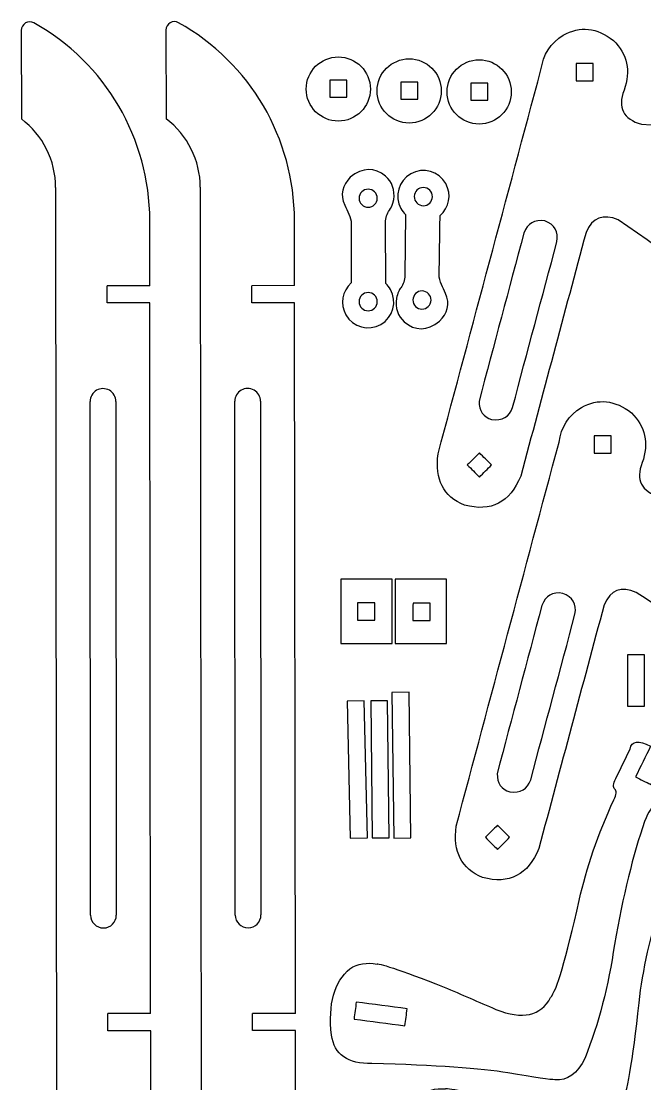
# Model space of a CAD drawing. Extents: x -114 to 347, y -110 to 199.
# Drawn here: x 121.2 to 234.4, y 4.3 to 197.2 of the extents above; entities that cross this region are included whole.
import ezdxf

# ---------------------------------------------------------------- set-up
doc = ezdxf.new("R2010")
doc.units = 0
doc.header["$MEASUREMENT"] = 0
doc.layers.get('0').update_dxf_attribs({"linetype": 'CONTINUOUS'})

msp = doc.modelspace()

# ---------------------------------------------------------------- linework, layer by layer
at = {"color": 1}
for points in [[(177.2257, 183.4314), (180.3367, 183.4314), (180.3367, 186.5424), (177.2257, 186.5424), (177.2257, 183.4314)], [(190.1056, 183.0878), (193.2166, 183.0878), (193.2166, 186.1988), (190.1056, 186.1988), (190.1056, 183.0878)], [(202.8226, 182.9071), (205.9336, 182.9071), (205.9336, 186.0181), (202.8226, 186.0181), (202.8226, 182.9071)], [(179.1964, 84.234), (188.527, 84.234), (188.527, 95.8974), (179.1964, 95.8974), (179.1964, 84.234)], [(189.068, 84.2212), (198.3986, 84.2212), (198.3986, 95.8846), (189.068, 95.8846), (189.068, 84.2212)], [(231.2847, 72.8399), (234.3947, 72.8399), (234.3947, 82.1709), (231.2847, 82.1709), (231.2847, 72.8399)]]:
    msp.add_lwpolyline(points, close=True, dxfattribs=at)
for centre in [(184.1927, 165.0952), (184.1927, 146.3052)]:
    msp.add_ellipse(centre, major_axis=(0, 1.65), ratio=1, start_param=0, end_param=6.28318, dxfattribs=at)
for points, knots in [([(123.4787, 196.9438), (122.9969, 197.2142), (122.4079, 197.2086), (121.9313, 196.9292), (121.9313, 196.9292), (121.4547, 196.6498), (121.1621, 196.1384), (121.1627, 195.586)], [0, 0, 0, 0, 0.5, 0.5, 0.5, 0.5, 1, 1, 1, 1]), ([(149.7632, 196.9713), (149.2814, 197.2416), (148.6923, 197.236), (148.2158, 196.9566), (148.2158, 196.9566), (147.7392, 196.6772), (147.4466, 196.1659), (147.4472, 195.6134)], [0, 0, 0, 0, 0.5, 0.5, 0.5, 0.5, 1, 1, 1, 1]), ([(305.4818, 173.5187), (304.1892, 173.6092), (302.8963, 173.6996), (301.6036, 173.7899), (301.6036, 173.7899), (301.5312, 172.7557), (301.4589, 171.7215), (301.3865, 170.6872), (301.3865, 170.6872), (297.5082, 170.9584), (293.6299, 171.2296), (289.7515, 171.5008), (289.7515, 171.5008), (289.8238, 172.535), (289.8962, 173.5692), (289.9686, 174.6035), (289.9686, 174.6035), (271.2561, 175.912), (252.5436, 177.2205), (233.8311, 178.529), (233.8311, 178.529), (230.5217, 179.4928), (229.4754, 181.5507), (230.6924, 184.7027), (230.6924, 184.7027), (231.9293, 188.2405), (231.2815, 191.2622), (228.7489, 193.7678), (228.7489, 193.7678), (225.7399, 196.0881), (222.7034, 196.4116), (219.6394, 194.7382), (219.6394, 194.7382), (217.3333, 193.2913), (215.9813, 191.1783), (215.5832, 188.3994), (215.5832, 188.3994), (209.3549, 165.1549), (203.1266, 141.9104), (196.8982, 118.6659), (196.8982, 118.6659), (196.2682, 114.0173), (197.8657, 110.9181), (201.6907, 109.3683), (201.6907, 109.3683), (206.5322, 108.0464), (209.9418, 109.8039), (211.9194, 114.641), (211.9194, 114.641), (215.8697, 129.3839), (219.8201, 144.1268), (223.7705, 158.8698), (223.7705, 158.8698), (224.9465, 161.5966), (226.8911, 162.3563), (229.6043, 161.1491), (229.6043, 161.1491), (248.8341, 148.7572), (262.4664, 131.8517), (270.5012, 110.4329), (270.5012, 110.4329), (292.532, 110.4329), (314.5628, 110.4329), (336.5936, 110.4329), (336.5936, 110.4329), (341.5026, 111.0785), (343.4003, 113.9877), (342.2867, 119.1604), (342.2867, 119.1604), (330.0184, 135.6428), (317.7501, 152.1252), (305.4818, 168.6076), (305.4818, 168.6076), (305.4818, 170.2446), (305.4818, 171.8816), (305.4818, 173.5187)], [0, 0, 0, 0, 0.05263158, 0.05263158, 0.05263158, 0.05263158, 0.10526316, 0.10526316, 0.10526316, 0.10526316, 0.15789474, 0.15789474, 0.15789474, 0.15789474, 0.21052632, 0.21052632, 0.21052632, 0.21052632, 0.26315789, 0.26315789, 0.26315789, 0.26315789, 0.31578947, 0.31578947, 0.31578947, 0.31578947, 0.36842105, 0.36842105, 0.36842105, 0.36842105, 0.42105263, 0.42105263, 0.42105263, 0.42105263, 0.47368421, 0.47368421, 0.47368421, 0.47368421, 0.52631579, 0.52631579, 0.52631579, 0.52631579, 0.57894737, 0.57894737, 0.57894737, 0.57894737, 0.63157895, 0.63157895, 0.63157895, 0.63157895, 0.68421053, 0.68421053, 0.68421053, 0.68421053, 0.73684211, 0.73684211, 0.73684211, 0.73684211, 0.78947368, 0.78947368, 0.78947368, 0.78947368, 0.84210526, 0.84210526, 0.84210526, 0.84210526, 0.89473684, 0.89473684, 0.89473684, 0.89473684, 0.94736842, 0.94736842, 0.94736842, 0.94736842, 1, 1, 1, 1]), ([(184.598, 184.9304), (184.598, 188.1512), (181.9871, 190.7621), (178.7663, 190.7621), (178.7663, 190.7621), (175.5455, 190.7621), (172.9347, 188.1512), (172.9347, 184.9304), (172.9347, 184.9304), (172.9347, 181.7096), (175.5455, 179.0988), (178.7663, 179.0988), (178.7663, 179.0988), (181.987, 179.0987), (184.598, 181.7096), (184.598, 184.9304)], [0, 0, 0, 0, 0.25, 0.25, 0.25, 0.25, 0.5, 0.5, 0.5, 0.5, 0.75, 0.75, 0.75, 0.75, 1, 1, 1, 1]), ([(197.4779, 184.5868), (197.4779, 187.8076), (194.867, 190.4185), (191.6462, 190.4185), (191.6462, 190.4185), (188.4254, 190.4185), (185.8146, 187.8076), (185.8146, 184.5868), (185.8146, 184.5868), (185.8146, 181.366), (188.4254, 178.7552), (191.6462, 178.7552), (191.6462, 178.7552), (194.8669, 178.7551), (197.4779, 181.366), (197.4779, 184.5868)], [0, 0, 0, 0, 0.25, 0.25, 0.25, 0.25, 0.5, 0.5, 0.5, 0.5, 0.75, 0.75, 0.75, 0.75, 1, 1, 1, 1]), ([(210.1949, 184.4061), (210.1949, 187.6269), (207.584, 190.2378), (204.3632, 190.2378), (204.3632, 190.2378), (201.1424, 190.2378), (198.5316, 187.6269), (198.5316, 184.4061), (198.5316, 184.4061), (198.5316, 181.1853), (201.1424, 178.5745), (204.3632, 178.5745), (204.3632, 178.5745), (207.5839, 178.5744), (210.1949, 181.1853), (210.1949, 184.4061)], [0, 0, 0, 0, 0.25, 0.25, 0.25, 0.25, 0.5, 0.5, 0.5, 0.5, 0.75, 0.75, 0.75, 0.75, 1, 1, 1, 1]), ([(221.9721, 189.5595), (223.0088, 189.5595), (224.0455, 189.5595), (225.0823, 189.5595), (225.0823, 189.5595), (225.0823, 188.5228), (225.0823, 187.486), (225.0823, 186.4492), (225.0823, 186.4492), (224.0456, 186.4492), (223.0089, 186.4492), (221.9721, 186.4492), (221.9721, 186.4492), (221.9721, 187.4859), (221.9721, 188.5227), (221.9721, 189.5595)], [0, 0, 0, 0, 0.25, 0.25, 0.25, 0.25, 0.5, 0.5, 0.5, 0.5, 0.75, 0.75, 0.75, 0.75, 1, 1, 1, 1]), ([(186.5116, 142.183), (184.2807, 140.9014), (181.432, 141.671), (180.1504, 143.9019), (180.1504, 143.9019), (179.0285, 145.8548), (179.4789, 148.2809), (181.105, 149.7151), (181.105, 149.7151), (181.105, 149.7151), (181.105, 149.7152), (181.1049, 149.7153), (181.1049, 149.7153), (181.1127, 153.3027), (181.1204, 156.8901), (181.1282, 160.4777), (181.1282, 160.4777), (181.1343, 161.6661), (180.4003, 162.7697), (179.9392, 163.8451), (179.9392, 163.8451), (179.0197, 165.7186), (179.5947, 167.4876), (180.9391, 168.9198), (180.9391, 168.9198), (183.2259, 170.6937), (185.3664, 170.7568), (187.3604, 169.1088), (187.3604, 169.1088), (188.5599, 168.03), (189.0557, 166.608), (188.8482, 164.8429), (188.8482, 164.8429), (188.619, 163.9034), (188.3565, 163.2697), (188.0609, 162.9416), (188.0609, 162.9416), (187.5937, 162.2702), (187.3563, 161.5255), (187.3492, 160.7078), (187.3492, 160.7078), (187.3492, 160.7078), (187.3756, 149.6249), (187.3756, 149.6249), (187.3756, 149.6249), (187.7048, 149.3166), (187.9946, 148.9554), (188.2309, 148.544), (188.2309, 148.544), (189.5125, 146.3131), (188.7425, 143.4646), (186.5116, 142.183)], [0, 0, 0, 0, 0.07692308, 0.07692308, 0.07692308, 0.07692308, 0.15384615, 0.15384615, 0.15384615, 0.15384615, 0.23076923, 0.23076923, 0.23076923, 0.23076923, 0.30769231, 0.30769231, 0.30769231, 0.30769231, 0.38461538, 0.38461538, 0.38461538, 0.38461538, 0.46153846, 0.46153846, 0.46153846, 0.46153846, 0.53846154, 0.53846154, 0.53846154, 0.53846154, 0.61538462, 0.61538462, 0.61538462, 0.61538462, 0.69230769, 0.69230769, 0.69230769, 0.69230769, 0.76923077, 0.76923077, 0.76923077, 0.76923077, 0.84615385, 0.84615385, 0.84615385, 0.84615385, 0.92307692, 0.92307692, 0.92307692, 0.92307692, 1, 1, 1, 1]), ([(191.9508, 169.5455), (194.1982, 170.7981), (197.0366, 169.9915), (198.2892, 167.7442), (198.2892, 167.7442), (199.3856, 165.7769), (198.9038, 163.3569), (197.2592, 161.9439), (197.2592, 161.9439), (197.2592, 161.9438), (197.2592, 161.9437), (197.2592, 161.9437), (197.2592, 161.9437), (197.205, 158.3567), (197.1507, 154.7696), (197.0963, 151.1825), (197.0963, 151.1825), (197.0748, 149.9943), (197.7944, 148.8812), (198.2415, 147.7999), (198.2415, 147.7999), (199.1366, 145.9147), (198.5387, 144.1532), (197.1758, 142.7386), (197.1758, 142.7386), (194.8662, 140.9945), (192.7251, 140.9592), (190.7526, 142.633), (190.7526, 142.633), (189.5673, 143.7272), (189.0899, 145.1556), (189.3203, 146.9179), (189.3203, 146.9179), (189.5617, 147.8542), (189.8324, 148.4845), (190.1323, 148.8088), (190.1323, 148.8088), (190.6081, 149.4741), (190.8551, 150.2156), (190.8729, 151.0331), (190.8729, 151.0331), (190.8729, 151.0331), (190.9903, 162.1154), (190.9903, 162.1154), (190.9903, 162.1154), (190.6651, 162.428), (190.38, 162.793), (190.1491, 163.2073), (190.1491, 163.2073), (188.8965, 165.4547), (189.7034, 168.293), (191.9508, 169.5455)], [0, 0, 0, 0, 0.07692308, 0.07692308, 0.07692308, 0.07692308, 0.15384615, 0.15384615, 0.15384615, 0.15384615, 0.23076923, 0.23076923, 0.23076923, 0.23076923, 0.30769231, 0.30769231, 0.30769231, 0.30769231, 0.38461538, 0.38461538, 0.38461538, 0.38461538, 0.46153846, 0.46153846, 0.46153846, 0.46153846, 0.53846154, 0.53846154, 0.53846154, 0.53846154, 0.61538462, 0.61538462, 0.61538462, 0.61538462, 0.69230769, 0.69230769, 0.69230769, 0.69230769, 0.76923077, 0.76923077, 0.76923077, 0.76923077, 0.84615385, 0.84615385, 0.84615385, 0.84615385, 0.92307692, 0.92307692, 0.92307692, 0.92307692, 1, 1, 1, 1]), ([(194.1946, 163.7438), (193.2836, 163.7556), (192.5544, 164.5039), (192.5662, 165.4149), (192.5662, 165.4149), (192.578, 166.3259), (193.3264, 167.0551), (194.2374, 167.0433), (194.2374, 167.0433), (195.1485, 167.0315), (195.8776, 166.2832), (195.8658, 165.3721), (195.8658, 165.3721), (195.854, 164.4611), (195.1056, 163.732), (194.1946, 163.7438)], [0, 0, 0, 0, 0.25, 0.25, 0.25, 0.25, 0.5, 0.5, 0.5, 0.5, 0.75, 0.75, 0.75, 0.75, 1, 1, 1, 1]), ([(218.4816, 157.1568), (215.7982, 147.1428), (213.1149, 137.1287), (210.4317, 127.1145), (210.4317, 127.1145), (209.8435, 125.3732), (208.5737, 124.6401), (206.6224, 124.9151), (206.6224, 124.9151), (205.1156, 125.3611), (204.3524, 126.4671), (204.333, 128.2329), (204.333, 128.2329), (207.0463, 138.4109), (209.7596, 148.5889), (212.4731, 158.7669), (212.4731, 158.7669), (213.1357, 160.5517), (214.4054, 161.2848), (216.2824, 160.9661), (216.2824, 160.9661), (218.0672, 160.3035), (218.8002, 159.0337), (218.4816, 157.1568)], [0, 0, 0, 0, 0.16666667, 0.16666667, 0.16666667, 0.16666667, 0.33333333, 0.33333333, 0.33333333, 0.33333333, 0.5, 0.5, 0.5, 0.5, 0.66666667, 0.66666667, 0.66666667, 0.66666667, 0.83333333, 0.83333333, 0.83333333, 0.83333333, 1, 1, 1, 1]), ([(193.9508, 144.9553), (193.0398, 144.9671), (192.3106, 145.7155), (192.3224, 146.6266), (192.3224, 146.6266), (192.3342, 147.5376), (193.0825, 148.2668), (193.9935, 148.255), (193.9935, 148.255), (194.9045, 148.2431), (195.6337, 147.4947), (195.6219, 146.5837), (195.6219, 146.5837), (195.6101, 145.6726), (194.8618, 144.9434), (193.9508, 144.9553)], [0, 0, 0, 0, 0.25, 0.25, 0.25, 0.25, 0.5, 0.5, 0.5, 0.5, 0.75, 0.75, 0.75, 0.75, 1, 1, 1, 1]), ([(138.3393, 128.1874), (138.3384, 129.0208), (137.893, 129.7904), (137.1709, 130.2063), (137.1709, 130.2063), (136.4487, 130.6223), (135.5595, 130.6213), (134.8382, 130.2039), (134.8382, 130.2039), (134.1169, 129.7864), (133.6731, 129.0159), (133.674, 128.1825)], [0, 0, 0, 0, 0.33333333, 0.33333333, 0.33333333, 0.33333333, 0.66666667, 0.66666667, 0.66666667, 0.66666667, 1, 1, 1, 1]), ([(164.6239, 128.2148), (164.623, 129.0482), (164.1776, 129.8178), (163.4554, 130.2338), (163.4554, 130.2338), (162.7332, 130.6497), (161.844, 130.6488), (161.1227, 130.2313), (161.1227, 130.2313), (160.4014, 129.8139), (159.9576, 129.0433), (159.9585, 128.2099)], [0, 0, 0, 0, 0.33333333, 0.33333333, 0.33333333, 0.33333333, 0.66666667, 0.66666667, 0.66666667, 0.66666667, 1, 1, 1, 1]), ([(308.767, 105.8812), (307.4744, 105.9717), (306.1815, 106.0621), (304.8888, 106.1524), (304.8888, 106.1524), (304.8164, 105.1182), (304.7441, 104.084), (304.6717, 103.0497), (304.6717, 103.0497), (300.7934, 103.3209), (296.9151, 103.5921), (293.0367, 103.8633), (293.0367, 103.8633), (293.109, 104.8975), (293.1814, 105.9317), (293.2538, 106.966), (293.2538, 106.966), (274.5413, 108.2745), (255.8288, 109.583), (237.1163, 110.8915), (237.1163, 110.8915), (233.8069, 111.8553), (232.7606, 113.9132), (233.9776, 117.0652), (233.9776, 117.0652), (235.2145, 120.603), (234.5667, 123.6247), (232.0341, 126.1303), (232.0341, 126.1303), (229.0251, 128.4506), (225.9886, 128.7741), (222.9246, 127.1007), (222.9246, 127.1007), (220.6185, 125.6538), (219.2665, 123.5408), (218.8684, 120.7619), (218.8684, 120.7619), (212.6401, 97.5174), (206.4118, 74.2729), (200.1834, 51.0284), (200.1834, 51.0284), (199.5534, 46.3798), (201.1509, 43.2806), (204.9759, 41.7308), (204.9759, 41.7308), (209.8174, 40.4089), (213.227, 42.1664), (215.2046, 47.0035), (215.2046, 47.0035), (219.1549, 61.7464), (223.1053, 76.4893), (227.0557, 91.2323), (227.0557, 91.2323), (228.2317, 93.9591), (230.1763, 94.7188), (232.8895, 93.5116), (232.8895, 93.5116), (252.1193, 81.1197), (265.7516, 64.2142), (273.7864, 42.7954), (273.7864, 42.7954), (295.8172, 42.7954), (317.848, 42.7954), (339.8788, 42.7954), (339.8788, 42.7954), (344.7878, 43.441), (346.6855, 46.3502), (345.5719, 51.5229), (345.5719, 51.5229), (333.3036, 68.0053), (321.0353, 84.4877), (308.767, 100.9701), (308.767, 100.9701), (308.767, 102.6071), (308.767, 104.2441), (308.767, 105.8812)], [0, 0, 0, 0, 0.05263158, 0.05263158, 0.05263158, 0.05263158, 0.10526316, 0.10526316, 0.10526316, 0.10526316, 0.15789474, 0.15789474, 0.15789474, 0.15789474, 0.21052632, 0.21052632, 0.21052632, 0.21052632, 0.26315789, 0.26315789, 0.26315789, 0.26315789, 0.31578947, 0.31578947, 0.31578947, 0.31578947, 0.36842105, 0.36842105, 0.36842105, 0.36842105, 0.42105263, 0.42105263, 0.42105263, 0.42105263, 0.47368421, 0.47368421, 0.47368421, 0.47368421, 0.52631579, 0.52631579, 0.52631579, 0.52631579, 0.57894737, 0.57894737, 0.57894737, 0.57894737, 0.63157895, 0.63157895, 0.63157895, 0.63157895, 0.68421053, 0.68421053, 0.68421053, 0.68421053, 0.73684211, 0.73684211, 0.73684211, 0.73684211, 0.78947368, 0.78947368, 0.78947368, 0.78947368, 0.84210526, 0.84210526, 0.84210526, 0.84210526, 0.89473684, 0.89473684, 0.89473684, 0.89473684, 0.94736842, 0.94736842, 0.94736842, 0.94736842, 1, 1, 1, 1]), ([(225.2573, 121.922), (226.294, 121.922), (227.3307, 121.922), (228.3675, 121.922), (228.3675, 121.922), (228.3675, 120.8853), (228.3675, 119.8485), (228.3675, 118.8117), (228.3675, 118.8117), (227.3308, 118.8117), (226.2941, 118.8117), (225.2573, 118.8117), (225.2573, 118.8117), (225.2573, 119.8484), (225.2573, 120.8852), (225.2573, 121.922)], [0, 0, 0, 0, 0.25, 0.25, 0.25, 0.25, 0.5, 0.5, 0.5, 0.5, 0.75, 0.75, 0.75, 0.75, 1, 1, 1, 1]), ([(202.2095, 116.6534), (202.9425, 117.3864), (203.6756, 118.1195), (204.4087, 118.8527), (204.4087, 118.8527), (205.1418, 118.1196), (205.8749, 117.3865), (206.6081, 116.6534), (206.6081, 116.6534), (205.875, 115.9204), (205.1419, 115.1874), (204.4087, 114.4542), (204.4087, 114.4542), (203.6757, 115.1872), (202.9426, 115.9203), (202.2095, 116.6534)], [0, 0, 0, 0, 0.25, 0.25, 0.25, 0.25, 0.5, 0.5, 0.5, 0.5, 0.75, 0.75, 0.75, 0.75, 1, 1, 1, 1]), ([(221.7668, 89.5193), (219.0834, 79.5053), (216.4001, 69.4912), (213.7169, 59.477), (213.7169, 59.477), (213.1287, 57.7357), (211.8589, 57.0026), (209.9076, 57.2776), (209.9076, 57.2776), (208.4008, 57.7236), (207.6376, 58.8296), (207.6182, 60.5954), (207.6182, 60.5954), (210.3315, 70.7734), (213.0448, 80.9514), (215.7583, 91.1294), (215.7583, 91.1294), (216.4209, 92.9142), (217.6906, 93.6473), (219.5676, 93.3286), (219.5676, 93.3286), (221.3524, 92.666), (222.0854, 91.3962), (221.7668, 89.5193)], [0, 0, 0, 0, 0.16666667, 0.16666667, 0.16666667, 0.16666667, 0.33333333, 0.33333333, 0.33333333, 0.33333333, 0.5, 0.5, 0.5, 0.5, 0.66666667, 0.66666667, 0.66666667, 0.66666667, 0.83333333, 0.83333333, 0.83333333, 0.83333333, 1, 1, 1, 1]), ([(185.3796, 91.5834), (185.378, 90.5483), (185.3764, 89.5132), (185.3748, 88.4782), (185.3748, 88.4782), (184.3398, 88.4799), (183.3048, 88.4815), (182.2697, 88.4831), (182.2697, 88.4831), (182.2713, 89.518), (182.2729, 90.5531), (182.2745, 91.5881), (182.2745, 91.5881), (183.3095, 91.5866), (184.3445, 91.585), (185.3796, 91.5834)], [0, 0, 0, 0, 0.25, 0.25, 0.25, 0.25, 0.5, 0.5, 0.5, 0.5, 0.75, 0.75, 0.75, 0.75, 1, 1, 1, 1]), ([(195.4438, 91.5271), (195.4422, 90.492), (195.4406, 89.4569), (195.439, 88.4219), (195.439, 88.4219), (194.4038, 88.4236), (193.3687, 88.4252), (192.3335, 88.4268), (192.3335, 88.4268), (192.3351, 89.4617), (192.3367, 90.4968), (192.3383, 91.5318), (192.3383, 91.5318), (193.3734, 91.5303), (194.4086, 91.5287), (195.4438, 91.5271)], [0, 0, 0, 0, 0.25, 0.25, 0.25, 0.25, 0.5, 0.5, 0.5, 0.5, 0.75, 0.75, 0.75, 0.75, 1, 1, 1, 1]), ([(188.5144, 75.315), (188.5144, 75.315), (191.6132, 75.3523), (191.6132, 75.3523), (191.6132, 75.3523), (191.6132, 75.3523), (191.931, 48.9152), (191.931, 48.9152), (191.931, 48.9152), (191.931, 48.9152), (188.8323, 48.878), (188.8323, 48.878), (188.8323, 48.878), (188.8323, 48.878), (188.5144, 75.315), (188.5144, 75.315)], [0, 0, 0, 0, 0.25, 0.25, 0.25, 0.25, 0.5, 0.5, 0.5, 0.5, 0.75, 0.75, 0.75, 0.75, 1, 1, 1, 1]), ([(180.9374, 48.8421), (180.9374, 48.8421), (180.3842, 73.7177), (180.3842, 73.7177), (180.3842, 73.7177), (180.3842, 73.7177), (183.4894, 73.7868), (183.4894, 73.7868), (183.4894, 73.7868), (183.4894, 73.7868), (184.0426, 48.9112), (184.0426, 48.9112), (184.0426, 48.9112), (184.0426, 48.9112), (180.9374, 48.8421), (180.9374, 48.8421)], [0, 0, 0, 0, 0.25, 0.25, 0.25, 0.25, 0.5, 0.5, 0.5, 0.5, 0.75, 0.75, 0.75, 0.75, 1, 1, 1, 1]), ([(184.9396, 48.9181), (184.9396, 48.9181), (184.6675, 73.7984), (184.6675, 73.7984), (184.6675, 73.7984), (184.6675, 73.7984), (187.7294, 73.832), (187.7294, 73.832), (187.7294, 73.832), (187.7294, 73.832), (188.0016, 48.9517), (188.0016, 48.9517), (188.0016, 48.9517), (188.0016, 48.9517), (184.9396, 48.9181), (184.9396, 48.9181)], [0, 0, 0, 0, 0.25, 0.25, 0.25, 0.25, 0.5, 0.5, 0.5, 0.5, 0.75, 0.75, 0.75, 0.75, 1, 1, 1, 1]), ([(207.3898, 17.7599), (204.2622, 19.1148), (201.1346, 20.4698), (198.0069, 21.8248), (198.0069, 21.8248), (189.7977, 24.9726), (185.7331, 26.3546), (185.813, 25.9703), (185.813, 25.9703), (183.9616, 26.3473), (182.314, 26.0719), (180.8705, 25.144), (180.8705, 25.144), (178.0215, 22.7426), (176.9066, 18.7254), (177.5257, 13.0921), (177.5257, 13.0921), (178.0481, 9.5288), (180.4949, 7.8173), (184.8657, 7.9575), (184.8657, 7.9575), (196.5073, 7.6189), (204.7453, 7.0465), (209.5796, 6.2402), (209.5796, 6.2402), (214.5703, 5.3893), (217.4052, 4.9717), (218.0841, 4.9872), (218.0841, 4.9872), (220.4004, 4.753), (222.2364, 6.0682), (223.5921, 8.9328), (223.5921, 8.9328), (226.0803, 15.1483), (227.8597, 22.0295), (228.9299, 29.5764), (228.9299, 29.5764), (230.5023, 38.4579), (232.3333, 45.8976), (234.4229, 51.8952), (234.4229, 51.8952), (235.1648, 53.8455), (235.7435, 54.6415), (236.1588, 54.2827), (236.1588, 54.2827), (236.5962, 54.1904), (237.0756, 54.6604), (237.5966, 55.693), (237.5966, 55.693), (238.5328, 57.6034), (239.469, 59.5139), (240.4052, 61.4245), (240.4052, 61.4245), (240.8017, 62.7862), (240.0989, 63.7079), (238.2967, 64.1896), (238.2967, 64.1896), (237.3841, 62.3277), (236.4717, 60.4658), (235.5593, 58.6037), (235.5593, 58.6037), (234.6284, 59.0599), (233.6974, 59.5162), (232.7664, 59.9724), (232.7664, 59.9724), (233.6787, 61.8343), (234.5912, 63.6963), (235.5037, 65.5582), (235.5037, 65.5582), (233.2985, 66.7455), (232.0581, 66.5704), (231.7827, 65.033), (231.7827, 65.033), (230.9141, 63.2603), (230.0453, 61.4877), (229.1765, 59.715), (229.1765, 59.715), (228.715, 58.7389), (228.6577, 58.088), (229.0049, 57.7625), (229.0049, 57.7625), (229.3493, 57.416), (229.2953, 56.7743), (228.8426, 55.8375), (228.8426, 55.8375), (225.9503, 49.53), (223.8424, 43.4383), (222.5188, 37.5622), (222.5188, 37.5622), (220.1303, 26.8876), (218.4033, 21.0098), (217.3376, 19.9288), (217.3376, 19.9288), (215.5703, 16.5528), (212.2545, 15.8298), (207.3898, 17.7599)], [0, 0, 0, 0, 0.04166667, 0.04166667, 0.04166667, 0.04166667, 0.08333333, 0.08333333, 0.08333333, 0.08333333, 0.125, 0.125, 0.125, 0.125, 0.16666667, 0.16666667, 0.16666667, 0.16666667, 0.20833333, 0.20833333, 0.20833333, 0.20833333, 0.25, 0.25, 0.25, 0.25, 0.29166667, 0.29166667, 0.29166667, 0.29166667, 0.33333333, 0.33333333, 0.33333333, 0.33333333, 0.375, 0.375, 0.375, 0.375, 0.41666667, 0.41666667, 0.41666667, 0.41666667, 0.45833333, 0.45833333, 0.45833333, 0.45833333, 0.5, 0.5, 0.5, 0.5, 0.54166667, 0.54166667, 0.54166667, 0.54166667, 0.58333333, 0.58333333, 0.58333333, 0.58333333, 0.625, 0.625, 0.625, 0.625, 0.66666667, 0.66666667, 0.66666667, 0.66666667, 0.70833333, 0.70833333, 0.70833333, 0.70833333, 0.75, 0.75, 0.75, 0.75, 0.79166667, 0.79166667, 0.79166667, 0.79166667, 0.83333333, 0.83333333, 0.83333333, 0.83333333, 0.875, 0.875, 0.875, 0.875, 0.91666667, 0.91666667, 0.91666667, 0.91666667, 0.95833333, 0.95833333, 0.95833333, 0.95833333, 1, 1, 1, 1]), ([(205.4947, 49.0159), (206.2277, 49.7489), (206.9608, 50.482), (207.6939, 51.2152), (207.6939, 51.2152), (208.427, 50.4821), (209.1601, 49.749), (209.8933, 49.0159), (209.8933, 49.0159), (209.1602, 48.2829), (208.4271, 47.5499), (207.6939, 46.8167), (207.6939, 46.8167), (206.9609, 47.5497), (206.2278, 48.2828), (205.4947, 49.0159)], [0, 0, 0, 0, 0.25, 0.25, 0.25, 0.25, 0.5, 0.5, 0.5, 0.5, 0.75, 0.75, 0.75, 0.75, 1, 1, 1, 1]), ([(220.6079, -2.4104), (217.3477, -1.416), (214.0875, -0.4216), (210.8272, 0.5729), (210.8272, 0.5729), (202.3159, 2.777), (198.1216, 3.6928), (198.2443, 3.32), (198.2443, 3.32), (196.3622, 3.4862), (194.7561, 3.0273), (193.4261, 1.9428), (193.4261, 1.9428), (190.8655, -0.7639), (190.2096, -4.8811), (191.4586, -10.409), (191.4586, -10.409), (192.3788, -13.8908), (195.0025, -15.3162), (199.3298, -14.685), (199.3298, -14.685), (210.9356, -13.7115), (219.1857, -13.3534), (224.08, -13.6106), (224.08, -13.6106), (229.1348, -13.8944), (231.9986, -13.9904), (232.6715, -13.8986), (232.6715, -13.8986), (234.9994, -13.8707), (236.6758, -12.3572), (237.7005, -9.3583), (237.7005, -9.3583), (239.4736, -2.9023), (240.4673, 4.1354), (240.6816, 11.7548), (240.6816, 11.7548), (241.2446, 20.7568), (242.2268, 28.3554), (243.6283, 34.55), (243.6283, 34.55), (244.146, 36.5714), (244.6315, 37.4274), (245.0845, 37.1176), (245.0845, 37.1176), (245.5296, 37.0751), (245.953, 37.5961), (246.3545, 38.6807), (246.3545, 38.6807), (247.0698, 40.6844), (247.7851, 42.6881), (248.5004, 44.6919), (248.5004, 44.6919), (248.7411, 46.0895), (247.9391, 46.9263), (246.0941, 47.2021), (246.0941, 47.2021), (245.3968, 45.2494), (244.6997, 43.2966), (244.0026, 41.3437), (244.0026, 41.3437), (243.0263, 41.6923), (242.0498, 42.0409), (241.0735, 42.3895), (241.0735, 42.3895), (241.7705, 44.3422), (242.4677, 46.2951), (243.1648, 48.2478), (243.1648, 48.2478), (240.84, 49.1794), (239.6272, 48.8659), (239.5266, 47.3072), (239.5266, 47.3072), (238.8629, 45.4481), (238.1992, 43.5889), (237.5354, 41.7297), (237.5354, 41.7297), (237.1866, 40.7079), (237.2029, 40.0547), (237.5845, 39.7703), (237.5845, 39.7703), (237.9657, 39.4648), (237.9843, 38.8211), (237.6399, 37.8393), (237.6399, 37.8393), (235.4757, 31.2465), (234.0666, 24.9562), (233.4126, 18.9685), (233.4126, 18.9685), (232.2404, 8.0929), (231.1857, 2.0581), (230.2485, 0.8641), (230.2485, 0.8641), (228.8723, -2.6894), (225.6588, -3.7809), (220.6079, -2.4104)], [0, 0, 0, 0, 0.04166667, 0.04166667, 0.04166667, 0.04166667, 0.08333333, 0.08333333, 0.08333333, 0.08333333, 0.125, 0.125, 0.125, 0.125, 0.16666667, 0.16666667, 0.16666667, 0.16666667, 0.20833333, 0.20833333, 0.20833333, 0.20833333, 0.25, 0.25, 0.25, 0.25, 0.29166667, 0.29166667, 0.29166667, 0.29166667, 0.33333333, 0.33333333, 0.33333333, 0.33333333, 0.375, 0.375, 0.375, 0.375, 0.41666667, 0.41666667, 0.41666667, 0.41666667, 0.45833333, 0.45833333, 0.45833333, 0.45833333, 0.5, 0.5, 0.5, 0.5, 0.54166667, 0.54166667, 0.54166667, 0.54166667, 0.58333333, 0.58333333, 0.58333333, 0.58333333, 0.625, 0.625, 0.625, 0.625, 0.66666667, 0.66666667, 0.66666667, 0.66666667, 0.70833333, 0.70833333, 0.70833333, 0.70833333, 0.75, 0.75, 0.75, 0.75, 0.79166667, 0.79166667, 0.79166667, 0.79166667, 0.83333333, 0.83333333, 0.83333333, 0.83333333, 0.875, 0.875, 0.875, 0.875, 0.91666667, 0.91666667, 0.91666667, 0.91666667, 0.95833333, 0.95833333, 0.95833333, 0.95833333, 1, 1, 1, 1]), ([(133.7714, 34.8756), (133.7727, 33.5874), (134.8182, 32.544), (136.1065, 32.5454), (136.1065, 32.5454), (137.3948, 32.5467), (138.4381, 33.5922), (138.4367, 34.8805)], [0, 0, 0, 0, 0.5, 0.5, 0.5, 0.5, 1, 1, 1, 1]), ([(160.0559, 34.9031), (160.0573, 33.6148), (161.1027, 32.5715), (162.391, 32.5728), (162.391, 32.5728), (163.6793, 32.5742), (164.7226, 33.6197), (164.7213, 34.9079)], [0, 0, 0, 0, 0.5, 0.5, 0.5, 0.5, 1, 1, 1, 1]), ([(182.0308, 19.0816), (185.1146, 18.6773), (188.1985, 18.273), (191.2825, 17.8687), (191.2825, 17.8687), (191.1476, 16.8408), (191.0128, 15.8129), (190.8781, 14.7849), (190.8781, 14.7849), (187.7943, 15.1892), (184.7104, 15.5934), (181.6265, 15.9977), (181.6265, 15.9977), (181.7613, 17.0256), (181.8959, 18.0536), (182.0308, 19.0816)], [0, 0, 0, 0, 0.25, 0.25, 0.25, 0.25, 0.5, 0.5, 0.5, 0.5, 0.75, 0.75, 0.75, 0.75, 1, 1, 1, 1])]:
    msp.add_open_spline(points, degree=3, knots=knots, dxfattribs=at)
for points in [[(144.5255, 161.0462), (144.5099, 175.9356), (136.4641, 189.6587), (123.4787, 196.9438)], [(170.81, 161.0736), (170.7945, 175.963), (162.7486, 189.6861), (149.7632, 196.9713)], [(121.1627, 195.586), (121.1627, 195.586), (121.1795, 179.4883), (121.1795, 179.4883)], [(147.4472, 195.6134), (147.4472, 195.6134), (147.464, 179.5157), (147.464, 179.5157)], [(127.4129, 167.0539), (127.4078, 171.9487), (125.0985, 176.5555), (121.1795, 179.4883)], [(153.6975, 167.0813), (153.6924, 171.9762), (151.3829, 176.5829), (147.464, 179.5157)], [(127.4129, 167.0539), (127.4129, 167.0539), (127.5915, -4.0087), (127.5915, -4.0087)], [(153.6975, 167.0813), (153.6975, 167.0813), (153.876, -3.9813), (153.876, -3.9813)], [(144.5379, 149.1879), (144.5379, 149.1879), (144.5255, 161.0462), (144.5255, 161.0462)], [(170.8224, 149.2153), (170.8224, 149.2153), (170.81, 161.0736), (170.81, 161.0736)], [(144.5379, 149.1879), (144.5379, 149.1879), (136.7623, 149.1798), (136.7623, 149.1798)], [(136.7655, 146.0696), (136.7655, 146.0696), (136.7623, 149.1798), (136.7623, 149.1798)], [(170.8224, 149.2153), (170.8224, 149.2153), (163.0468, 149.2072), (163.0468, 149.2072)], [(163.0501, 146.097), (163.0501, 146.097), (163.0468, 149.2072), (163.0468, 149.2072)], [(144.5411, 146.0777), (144.5411, 146.0777), (136.7655, 146.0696), (136.7655, 146.0696)], [(144.6758, 17.0032), (144.6758, 17.0032), (144.5411, 146.0777), (144.5411, 146.0777)], [(170.8256, 146.1051), (170.8256, 146.1051), (163.0501, 146.097), (163.0501, 146.097)], [(170.9604, 17.0306), (170.9604, 17.0306), (170.8256, 146.1051), (170.8256, 146.1051)], [(133.7714, 34.8756), (133.7714, 34.8756), (133.674, 128.1825), (133.674, 128.1825)], [(138.3393, 128.1874), (138.3393, 128.1874), (138.4367, 34.8805), (138.4367, 34.8805)], [(160.0559, 34.9031), (160.0559, 34.9031), (159.9585, 128.2099), (159.9585, 128.2099)], [(164.6239, 128.2148), (164.6239, 128.2148), (164.7213, 34.9079), (164.7213, 34.9079)], [(144.6758, 17.0032), (144.6758, 17.0032), (136.9003, 16.995), (136.9003, 16.995)], [(136.9035, 13.8848), (136.9035, 13.8848), (136.9003, 16.995), (136.9003, 16.995)], [(170.9604, 17.0306), (170.9604, 17.0306), (163.1848, 17.0225), (163.1848, 17.0225)], [(163.1881, 13.9123), (163.1881, 13.9123), (163.1848, 17.0225), (163.1848, 17.0225)], [(144.6791, 13.8929), (144.6791, 13.8929), (136.9035, 13.8848), (136.9035, 13.8848)], [(144.6915, 2.0347), (144.6915, 2.0347), (144.6791, 13.8929), (144.6791, 13.8929)], [(170.9636, 13.9204), (170.9636, 13.9204), (163.1881, 13.9123), (163.1881, 13.9123)], [(170.976, 2.0622), (170.976, 2.0622), (170.9636, 13.9204), (170.9636, 13.9204)]]:
    msp.add_open_spline(points, degree=3, dxfattribs=at)

doc.saveas('drawing.dxf')
